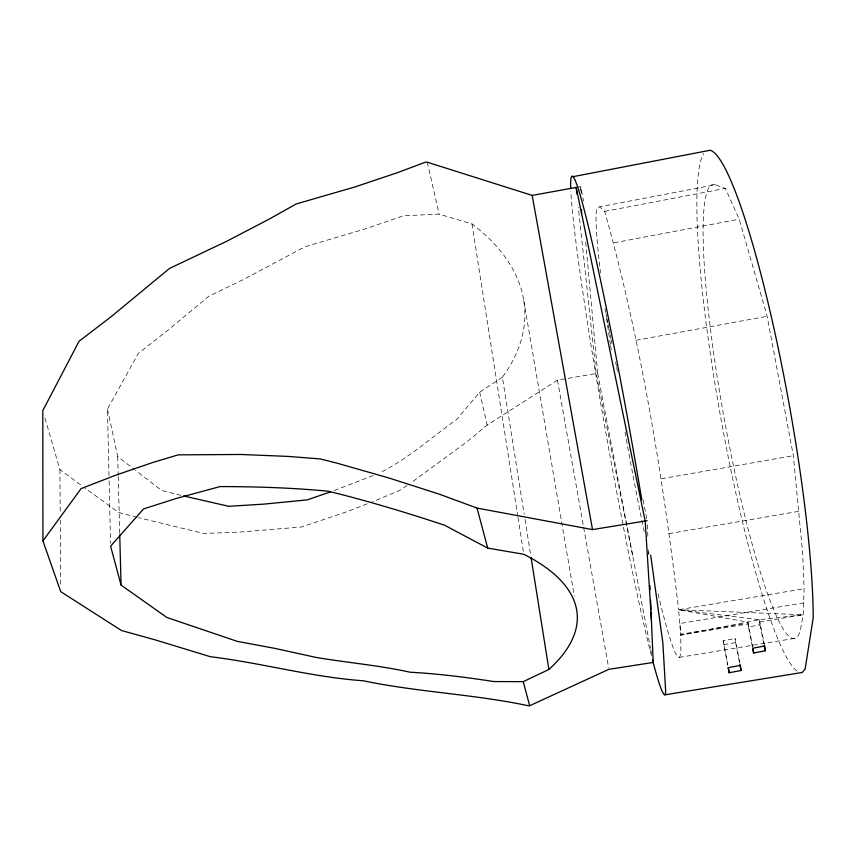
<?xml version="1.0" encoding="UTF-8"?>
<svg xmlns="http://www.w3.org/2000/svg" width="856" height="856" viewBox="0 0 856 856"><rect width="100%" height="100%" fill="white"/><g stroke="black" fill="none" stroke-linecap="round" stroke-linejoin="round"><path stroke-width="0.64" stroke-dasharray="4.28 3.21" d="M715.252 184.768A230.649 30.195 79.8 0 0 727.097 434.088A230.649 30.195 79.8 0 0 800.178 631.289L803.217 614.769L804.126 588.725L802.682 553.8L793.341 455.702L767.137 316.303L739.231 219.2L725.385 188.406L715.252 184.768L599.671 206.81L596.867 208.222A229.183 13.354 79.8 0 0 600.538 272.914M108.99 475.647L107.46 409.115L138.276 353.464L168.889 329.453L208.682 296.304L243.714 279.409L304.8 246.828L367.31 228.252L403.411 215.744L439.117 214.15L471.966 223.93A305.014 164.042 -3 0 1 502.386 377.186L524.172 514.114M502.386 377.186L479.692 392.187L456.815 419.387C431.328 437.534 407.552 459.201 379.358 472.972M585.739 242.205L597.659 373.291L557.47 380.16L487.182 425.068L466.434 442.22L411.265 482.613M406.975 485.545L399.463 490.52L372.221 501.894M373.27 475.551L332.856 491.055M367.278 503.799L346.252 511.92L301.58 526.986L239.712 532.09L203.707 533.459L138.511 517.666M657.997 593.786A229.183 13.354 79.8 0 0 680.905 650.977L680.723 635.109L759.4 619.765L803.217 614.769L678.648 609.74C662.672 475.604 641.208 341.555 604.7 211.379L599.671 206.81M604.7 211.379L725.385 188.406M614.02 242.804L739.231 219.2M752.317 646.494L748.422 626.988L759.935 624.816L759.4 619.765L678.648 609.74L680.723 635.109L748.069 623.928L747.823 622.098L678.648 609.74L804.126 588.725M727.686 665.069L723.181 640.737L732.276 639.058M577.297 187.218L580.678 186.597L583.557 201.01M636.104 340.271L767.137 316.303M661.421 478.772L793.341 455.702M723.791 644.622L735.625 642.567L735.09 638.523L739.83 662.844M668.814 533.652L798.819 511.321M803.966 602.838L679.921 623.51L680.798 634.232L742.655 623.96M759.668 622.002L803.217 614.769M679.332 657.376L795.288 638.266M181.012 495.357L161.773 490.574L135.548 470.351M137.26 517.334L118.46 512.38L84.081 487.417M44.983 418.177L59.909 469.559L81.973 485.866M107.46 409.115L117.711 456.601L134.499 469.537M427.283 162.212L439.117 214.15M479.692 392.187L487.182 425.068M759.4 619.765L764.462 644.654M759.935 624.816L763.905 644.311M747.823 622.098L753.034 648.174M632.638 555.362L596.193 373.537L578.324 207.366M604.935 308.449L605.727 312.376M605.984 313.692L606.765 317.619M607.022 318.935L607.813 322.862M608.07 324.167L608.851 328.105M609.108 329.41L609.9 333.348M610.157 334.653L610.938 338.58M611.195 339.896L611.987 343.823M615.635 362.163L616.416 366.101M616.673 367.406L617.454 371.344M643.017 499.733L646.933 519.389M735.625 642.567L739.573 662.897M723.181 640.737L727.825 665.091M597.659 373.291L650.453 648.078M650.699 649.383L651.705 654.615M557.47 380.16L583.418 526.055M583.653 527.371L608.67 668.001M523.744 300.424L574.322 596.247M525.006 519.378L530.87 556.24M471.966 223.93L517.805 516.115M518.008 517.431L523.786 554.281M748.069 623.928L748.422 626.988M581.288 193.221L580.678 186.597L580.817 190.481M647.361 524.675L647.928 537.921M648.431 549.852L648.602 553.832M117.711 456.601L118.192 475.144M118.224 476.471L119.712 533.427M109.108 480.976L110.552 543.517M59.909 469.559L60.198 513.354M60.241 519.988L60.669 585.023M796.99 670.976A265.349 34.861 79.8 0 1 720.87 418.327A265.349 34.861 79.8 0 1 703.707 153.641M651.48 655.931A263.338 11.973 79.9 0 1 601.447 407.649A263.338 11.973 79.9 0 1 570.813 191.123M649.083 554.677A229.183 13.354 79.8 0 1 648.527 552.12M644.204 531.779A229.183 13.354 79.8 0 1 624.505 429.22M611.259 349.826A229.183 13.354 79.8 0 1 610.638 345.835M610.435 344.497A229.183 13.354 79.8 0 1 606.594 318.603"/><path stroke-width="1.28" d="M572.889 176.7L710.073 150.271A265.349 34.861 79.8 0 1 774.53 331.026A265.349 34.861 79.8 0 1 813.2 618L805.122 669.039L802.233 672.463L665.026 694.805L665.69 691.766L662.865 642.91L650.688 555.234M651.074 612.136L653.214 662.448L608.894 669.317L529.661 705.729L528.109 705.697C473.603 694.141 417.781 692.194 363.254 680.766C311.584 677.128 261.647 662.918 210.298 656.691L155.375 639.924L121.509 630.53L60.712 591.657L42.928 540.906L81.074 488.615L114.886 475.497L152.978 462.422L178.23 454.857L241.253 454.483L288.333 456.419L320.133 458.923L337.275 463.235L388.635 477.905L439.438 494.212L477.049 508.09L592.523 529.596L647.19 520.705M548.889 669.478A338.987 123.831 -4.5 0 0 523.786 554.281L487.695 548.097L444.371 525.135C406.022 512.498 367.363 500.739 328.115 491.216C292.206 487.781 256.115 486.615 220.046 486.583L176.507 498.374L143.573 508.913L110.606 546.182L121.049 585.087L166.888 617.486L237.198 641.347L274.637 648.334L315.8 657.365C347.087 662.715 378.962 665.283 410.045 672.217C438.133 673.726 466.081 677.267 493.869 681.558L523.251 681.654L548.889 669.478L531.084 557.556M330.427 491.89L307.368 499.851L263.98 504.12L228.798 506.303L183.601 495.956M753.612 653L765.221 650.806L764.729 645.959L753.034 648.174L753.612 653L752.831 649.094M729.152 672.73L741.061 670.515L740.322 665.412L728.317 667.648L729.152 672.73L728.178 667.627M42.928 540.906L42.8 410.613L79.062 341.255L110.938 316.838L169.584 268.399L226.861 241.199L268.624 219.414L296.23 203.953L354.908 186.95L396.981 172.837L425.293 162.255L427.283 162.212L532.165 195.403L576.174 187.421L645.199 521.111L651.416 620.086M477.049 508.09L487.695 548.097M523.251 681.654L529.661 705.729M764.173 645.606L765.221 650.806M739.819 664.16L741.061 670.515M652.711 659.837L653.214 662.448M532.165 195.403L592.523 529.596M576.174 187.421L576.89 194.066M649.95 585.632L650.121 589.602M650.571 600.206L650.967 609.483M581.481 209.87L581.62 213.754M119.744 534.754L121.049 585.087M665.026 694.805A263.338 11.973 79.9 0 1 652.935 661.57M570.695 187.732A263.338 11.973 79.9 0 1 593.433 248.079A263.338 11.973 79.9 0 1 641.786 499.818"/></g></svg>
